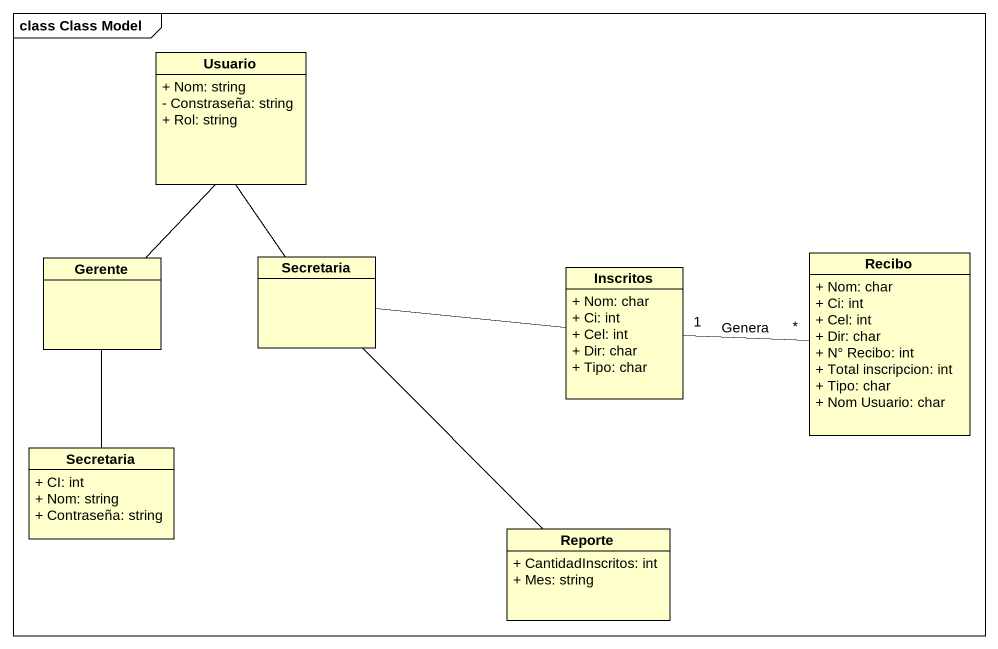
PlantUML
@startuml
mainframe class Class Model
hide circle
hide empty members
skinparam classAttributeIconSize 0
class Usuario {
  + Nom: string
  - Constraseña: string
  + Rol: string
}
class Recibo {
  + Nom: char
  + Ci: int
  + Cel: int
  + Dir: char
  + N° Recibo: int
  + Total inscripcion: int
  + Tipo: char
  + Nom Usuario: char
}
class Gerente
class Secretaria
class Inscritos {
  + Nom: char
  + Ci: int
  + Cel: int
  + Dir: char
  + Tipo: char
}
class "Secretaria" as Secretaria_2 {
  + CI: int
  + Nom: string
  + Contraseña: string
}
class Reporte {
  + CantidadInscritos: int
  + Mes: string
}
Recibo "*" -left- "1" Inscritos : Genera
Gerente -up- Usuario
Secretaria -up- Usuario
Secretaria -right- Inscritos
Secretaria_2 -up- Gerente
Reporte -up- Secretaria
@enduml
